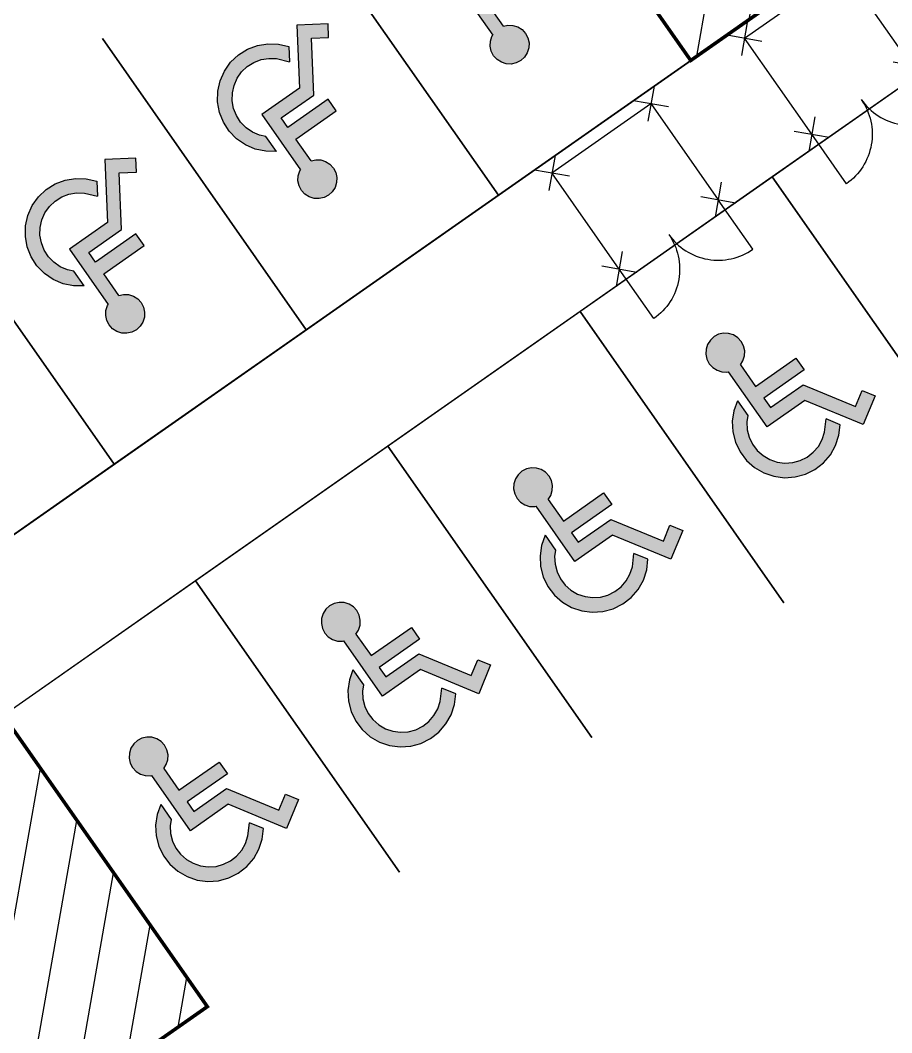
# Model space of a CAD drawing. Header units: millimetres. Extents: x 152904052 to 153933663, y 538271515 to 539240469.
# Drawn here: x 153324168 to 153336424, y 538655400 to 538669638 of the extents above; entities that cross this region are included whole.
import ezdxf

# ---------------------------------------------------------------- set-up
doc = ezdxf.new("R2010")
doc.units = ezdxf.units.MM
doc.layers.add('FENC', color=7, linetype='Continuous')
doc.layers.add('SCHM', color=9, linetype='Continuous')

# ---------------------------------------------------------------- blocks, each defined once
blk = doc.blocks.new('MF-2(H2000)')
for points in [[(48447494, 24728615), (48447141, 24728262)], [(48447141, 24728615), (48447494, 24728262)], [(48449194, 24728615), (48448841, 24728262)], [(48448841, 24728615), (48449194, 24728262)], [(48447494, 24726965), (48447141, 24726612)], [(48447141, 24726965), (48447494, 24726612)], [(48449194, 24726965), (48448841, 24726612)], [(48448841, 24726965), (48449194, 24726612)]]:
    blk.add_lwpolyline(points)
at = {"ltscale": 3}
blk.add_lwpolyline([(48447317, 24726788), (48447317, 24726788), (48447317, 24728438), (48449017, 24728438), (48449017, 24726788), (48449017, 24726788)], dxfattribs=at)
at = {"ltscale": 5}
for points in [[(48448167, 24726788, -0.414214), (48447317, 24725938), (48447317, 24726788)], [(48448167, 24726788, 0.414214), (48449017, 24725938), (48449017, 24726788)]]:
    blk.add_lwpolyline(points, format="xyb", dxfattribs=at)

msp = doc.modelspace()

# ---------------------------------------------------------------- hatches: boundary and pattern name
at = {"layer": 'SCHM'}
h = msp.add_hatch(dxfattribs=at)
h.set_pattern_fill('ANSI31', color=256, scale=200, angle=35)
h.set_pattern_definition([(80, (122819386.2, 494513186.6), (-625.352923, 110.266593), [])])
h.paths.add_polyline_path([(153333597.3, 538669072), (153336300.5, 538670964.8), (153333435.8, 538675056.1), (153330732.6, 538673163.3)])
for points in [[(153331226.3, 538669505.5), (153331274.6, 538669452.7), (153331307.7, 538669389.3), (153331323.2, 538669319.4), (153331320, 538669247.9), (153331298.5, 538669179.6), (153331260.1, 538669119.3), (153331207.3, 538669070.9), (153331143.8, 538669037.9), (153331074, 538669022.4), (153331002.5, 538669025.5), (153330934.2, 538669047), (153330873.8, 538669085.5), (153330825.5, 538669138.2), (153330792.5, 538669201.7), (153330777, 538669271.6), (153330780.1, 538669343.1), (153330801.6, 538669411.4), (153330812.4, 538669428.2), (153330268.7, 538670204.7), (153330800.6, 538670577.1), (153330763.1, 538671463.2), (153331200.2, 538671481.8), (153331208.5, 538671287.1), (153330966, 538671276.9), (153330999.8, 538670478.7), (153330540, 538670156.8), (153330633.7, 538670023), (153331199.9, 538670419.5), (153331315.3, 538670254.9), (153330749, 538669858.4), (153330961.9, 538669554.3), (153331026.2, 538669568.6), (153331097.7, 538669565.5), (153331165.9, 538669544)], [(153328523.1, 538667612.7), (153328571.4, 538667559.9), (153328604.5, 538667496.5), (153328620, 538667426.6), (153328616.8, 538667355.1), (153328595.3, 538667286.8), (153328556.9, 538667226.5), (153328504.1, 538667178.1), (153328440.6, 538667145.1), (153328370.8, 538667129.6), (153328299.3, 538667132.7), (153328231, 538667154.2), (153328170.6, 538667192.7), (153328122.3, 538667245.4), (153328089.3, 538667308.9), (153328073.8, 538667378.8), (153328076.9, 538667450.3), (153328098.4, 538667518.5), (153328109.2, 538667535.4), (153327565.5, 538668311.8), (153328097.4, 538668684.3), (153328059.9, 538669570.4), (153328497, 538669589), (153328505.3, 538669394.3), (153328262.7, 538669384.1), (153328296.6, 538668585.9), (153327836.8, 538668264), (153327930.5, 538668130.2), (153328496.7, 538668526.7), (153328612.1, 538668362.1), (153328045.8, 538667965.6), (153328258.7, 538667661.5), (153328323, 538667675.8), (153328394.5, 538667672.7), (153328462.7, 538667651.2)], [(153327534.6, 538668021.8), (153327623.1, 538668003.4), (153327769.9, 538667793.7), (153327619.8, 538667794.8), (153327472.9, 538667825.4), (153327334.9, 538667884.3), (153327211.2, 538667969.2), (153327106.6, 538668076.8), (153327025.1, 538668202.8), (153326970.1, 538668342.4), (153326943.6, 538668490.1), (153326946.6, 538668640.1), (153326979.1, 538668786.6), (153327039.8, 538668923.8), (153327126.3, 538669046.4), (153327235.2, 538669149.6), (153327362.3, 538669229.4), (153327502.5, 538669282.7), (153327650.6, 538669307.3), (153327800.5, 538669302.3), (153327946.6, 538669267.9), (153327955.6, 538669055.3), (153327773.4, 538669098.2), (153327664.1, 538669101.9), (153327556.2, 538669084), (153327453.9, 538669045.2), (153327361.3, 538668987), (153327281.9, 538668911.8), (153327218.9, 538668822.4), (153327174.7, 538668722.4), (153327151, 538668615.6), (153327148.8, 538668506.2), (153327168.1, 538668398.6), (153327208.2, 538668296.9), (153327267.6, 538668205), (153327343.8, 538668126.6), (153327434, 538668064.7)], [(153325819.9, 538665719.9), (153325868.2, 538665667.1), (153325901.3, 538665603.7), (153325916.8, 538665533.8), (153325913.6, 538665462.3), (153325892.1, 538665394), (153325853.7, 538665333.7), (153325800.9, 538665285.3), (153325737.4, 538665252.3), (153325667.6, 538665236.8), (153325596.1, 538665239.9), (153325527.8, 538665261.4), (153325467.4, 538665299.9), (153325419.1, 538665352.6), (153325386, 538665416.1), (153325370.6, 538665486), (153325373.7, 538665557.5), (153325395.2, 538665625.7), (153325405.9, 538665642.6), (153324862.3, 538666419), (153325394.2, 538666791.5), (153325356.7, 538667677.6), (153325793.8, 538667696.2), (153325802.1, 538667501.5), (153325559.5, 538667491.3), (153325593.4, 538666693.1), (153325133.6, 538666371.2), (153325227.3, 538666237.4), (153325793.5, 538666633.9), (153325908.8, 538666469.3), (153325342.6, 538666072.8), (153325555.5, 538665768.7), (153325619.8, 538665783), (153325691.3, 538665779.9), (153325759.5, 538665758.3)], [(153324831.4, 538666129), (153324919.9, 538666110.6), (153325066.7, 538665900.9), (153324916.6, 538665902), (153324769.7, 538665932.6), (153324631.7, 538665991.5), (153324508, 538666076.4), (153324403.4, 538666184), (153324321.9, 538666310), (153324266.9, 538666449.6), (153324240.4, 538666597.3), (153324243.4, 538666747.3), (153324275.9, 538666893.8), (153324336.6, 538667031), (153324423.1, 538667153.6), (153324532, 538667256.8), (153324659.1, 538667336.6), (153324799.3, 538667389.9), (153324947.4, 538667414.5), (153325097.3, 538667409.5), (153325243.4, 538667375.1), (153325252.4, 538667162.5), (153325070.2, 538667205.4), (153324960.9, 538667209.1), (153324853, 538667191.1), (153324750.7, 538667152.4), (153324658.1, 538667094.2), (153324578.7, 538667019), (153324515.7, 538666929.6), (153324471.5, 538666829.6), (153324447.8, 538666722.8), (153324445.6, 538666613.4), (153324464.9, 538666505.8), (153324505, 538666404.1), (153324564.4, 538666312.2), (153324640.6, 538666233.8), (153324730.8, 538666171.9)], [(153334340.5, 538665057.9), (153334307.5, 538665121.4), (153334259.1, 538665174.2), (153334198.8, 538665212.6), (153334130.5, 538665234.1), (153334059, 538665237.3), (153333989.1, 538665221.8), (153333925.7, 538665188.7), (153333872.9, 538665140.4), (153333834.4, 538665080), (153333812.9, 538665011.8), (153333809.8, 538664940.3), (153333825.3, 538664870.4), (153333858.3, 538664806.9), (153333906.7, 538664754.1), (153333967, 538664715.7), (153334035.3, 538664694.2), (153334106.8, 538664691), (153334126.3, 538664695.4), (153334670, 538663918.9), (153335201.9, 538664291.4), (153336021.8, 538663953), (153336188.7, 538664357.5), (153336008.6, 538664431.8), (153335916, 538664207.4), (153335177.6, 538664512.2), (153334717.8, 538664190.3), (153334624.2, 538664324), (153335190.4, 538664720.5), (153335075.1, 538664885.2), (153334508.9, 538664488.7), (153334296, 538664792.7), (153334331.4, 538664848.3), (153334352.9, 538664916.5), (153334356, 538664988)], [(153334386.9, 538663989.1), (153334399.8, 538664078.6), (153334253, 538664288.2), (153334202.7, 538664146.8), (153334181.3, 538663998.3), (153334189.4, 538663848.5), (153334226.8, 538663703.2), (153334292.1, 538663568.1), (153334382.7, 538663448.5), (153334495, 538663349), (153334624.8, 538663273.6), (153334766.8, 538663225.1), (153334915.5, 538663205.6), (153335065.2, 538663215.7), (153335210, 538663255), (153335344.3, 538663322), (153335462.7, 538663414.1), (153335560.7, 538663527.8), (153335634.5, 538663658.4), (153335681.1, 538663801.1), (153335698.7, 538663950.1), (153335502.1, 538664031.2), (153335480.1, 538663845.3), (153335446.1, 538663741.4), (153335392.3, 538663646.1), (153335320.9, 538663563.3), (153335234.6, 538663496.2), (153335136.7, 538663447.3), (153335031.2, 538663418.6), (153334922.1, 538663411.3), (153334813.6, 538663425.6), (153334710.1, 538663460.9), (153334615.6, 538663515.8), (153334533.7, 538663588.3), (153334467.7, 538663675.5), (153334420.1, 538663774), (153334392.8, 538663879.9)], [(153331637.3, 538663165.1), (153331604.3, 538663228.6), (153331555.9, 538663281.4), (153331495.6, 538663319.8), (153331427.3, 538663341.3), (153331355.8, 538663344.4), (153331285.9, 538663329), (153331222.5, 538663295.9), (153331169.7, 538663247.6), (153331131.2, 538663187.2), (153331109.7, 538663119), (153331106.6, 538663047.5), (153331122.1, 538662977.6), (153331155.1, 538662914.1), (153331203.5, 538662861.3), (153331263.8, 538662822.9), (153331332.1, 538662801.4), (153331403.6, 538662798.2), (153331423.1, 538662802.6), (153331966.8, 538662026.1), (153332498.7, 538662398.6), (153333318.6, 538662060.2), (153333485.5, 538662464.7), (153333305.4, 538662539), (153333212.8, 538662314.6), (153332474.4, 538662619.4), (153332014.6, 538662297.5), (153331921, 538662431.2), (153332487.2, 538662827.7), (153332371.9, 538662992.4), (153331805.7, 538662595.9), (153331592.8, 538662899.9), (153331628.2, 538662955.5), (153331649.7, 538663023.7), (153331652.8, 538663095.2)], [(153331683.7, 538662096.3), (153331696.6, 538662185.8), (153331549.8, 538662395.4), (153331499.5, 538662254), (153331478.1, 538662105.5), (153331486.2, 538661955.7), (153331523.6, 538661810.4), (153331588.9, 538661675.3), (153331679.5, 538661555.7), (153331791.8, 538661456.2), (153331921.6, 538661380.8), (153332063.6, 538661332.3), (153332212.3, 538661312.8), (153332362, 538661322.9), (153332506.8, 538661362.2), (153332641.1, 538661429.2), (153332759.5, 538661521.3), (153332857.5, 538661635), (153332931.3, 538661765.6), (153332977.9, 538661908.3), (153332995.5, 538662057.3), (153332798.9, 538662138.4), (153332776.9, 538661952.5), (153332742.9, 538661848.6), (153332689.1, 538661753.3), (153332617.7, 538661670.5), (153332531.4, 538661603.4), (153332433.5, 538661554.5), (153332328, 538661525.8), (153332218.9, 538661518.5), (153332110.4, 538661532.8), (153332006.9, 538661568.1), (153331912.4, 538661623), (153331830.5, 538661695.5), (153331764.5, 538661782.7), (153331716.9, 538661881.2), (153331689.6, 538661987.1)], [(153328934.1, 538661272.3), (153328901.1, 538661335.8), (153328852.7, 538661388.6), (153328792.4, 538661427), (153328724.1, 538661448.5), (153328652.6, 538661451.6), (153328582.7, 538661436.2), (153328519.3, 538661403.1), (153328466.5, 538661354.8), (153328428, 538661294.4), (153328406.5, 538661226.1), (153328403.4, 538661154.7), (153328418.9, 538661084.8), (153328451.9, 538661021.3), (153328500.3, 538660968.5), (153328560.6, 538660930.1), (153328628.9, 538660908.6), (153328700.4, 538660905.4), (153328719.9, 538660909.8), (153329263.6, 538660133.3), (153329795.5, 538660505.8), (153330615.4, 538660167.4), (153330782.3, 538660571.9), (153330602.2, 538660646.2), (153330509.6, 538660421.8), (153329771.2, 538660726.6), (153329311.4, 538660404.7), (153329217.8, 538660538.4), (153329784, 538660934.9), (153329668.7, 538661099.6), (153329102.4, 538660703.1), (153328889.6, 538661007.1), (153328925, 538661062.7), (153328946.5, 538661130.9), (153328949.6, 538661202.4)], [(153328980.5, 538660203.5), (153328993.4, 538660293), (153328846.6, 538660502.6), (153328796.3, 538660361.2), (153328774.8, 538660212.7), (153328783, 538660062.9), (153328820.4, 538659917.6), (153328885.7, 538659782.5), (153328976.3, 538659662.9), (153329088.6, 538659563.4), (153329218.4, 538659488), (153329360.4, 538659439.5), (153329509.1, 538659420), (153329658.8, 538659430), (153329803.6, 538659469.4), (153329937.9, 538659536.4), (153330056.3, 538659628.5), (153330154.3, 538659742.2), (153330228.1, 538659872.8), (153330274.7, 538660015.5), (153330292.3, 538660164.5), (153330095.7, 538660245.6), (153330073.7, 538660059.7), (153330039.7, 538659955.8), (153329985.9, 538659860.5), (153329914.5, 538659777.7), (153329828.2, 538659710.6), (153329730.3, 538659661.7), (153329624.8, 538659633), (153329515.7, 538659625.7), (153329407.2, 538659640), (153329303.7, 538659675.3), (153329209.2, 538659730.2), (153329127.3, 538659802.7), (153329061.3, 538659889.9), (153329013.7, 538659988.4), (153328986.4, 538660094.3)], [(153326230.9, 538659379.5), (153326197.9, 538659443), (153326149.5, 538659495.8), (153326089.2, 538659534.2), (153326020.9, 538659555.7), (153325949.4, 538659558.8), (153325879.5, 538659543.4), (153325816.1, 538659510.3), (153325763.3, 538659462), (153325724.8, 538659401.6), (153325703.3, 538659333.3), (153325700.2, 538659261.8), (153325715.7, 538659192), (153325748.7, 538659128.5), (153325797.1, 538659075.7), (153325857.4, 538659037.3), (153325925.7, 538659015.8), (153325997.2, 538659012.6), (153326016.7, 538659017), (153326560.4, 538658240.5), (153327092.3, 538658613), (153327912.2, 538658274.6), (153328079.1, 538658679.1), (153327899, 538658753.4), (153327806.4, 538658529), (153327068, 538658833.8), (153326608.2, 538658511.9), (153326514.6, 538658645.6), (153327080.8, 538659042.1), (153326965.5, 538659206.8), (153326399.2, 538658810.3), (153326186.4, 538659114.3), (153326221.8, 538659169.9), (153326243.3, 538659238.1), (153326246.4, 538659309.6)], [(153326277.3, 538658310.7), (153326290.2, 538658400.2), (153326143.4, 538658609.8), (153326093.1, 538658468.4), (153326071.6, 538658319.9), (153326079.8, 538658170.1), (153326117.2, 538658024.8), (153326182.5, 538657889.7), (153326273.1, 538657770.1), (153326385.4, 538657670.6), (153326515.2, 538657595.2), (153326657.2, 538657546.7), (153326805.9, 538657527.2), (153326955.6, 538657537.2), (153327100.4, 538657576.6), (153327234.7, 538657643.6), (153327353.1, 538657735.7), (153327451.1, 538657849.4), (153327524.9, 538657980), (153327571.5, 538658122.7), (153327589.1, 538658271.7), (153327392.5, 538658352.8), (153327370.5, 538658166.9), (153327336.5, 538658063), (153327282.7, 538657967.7), (153327211.3, 538657884.9), (153327125, 538657817.8), (153327027.1, 538657768.9), (153326921.6, 538657740.2), (153326812.5, 538657732.9), (153326704, 538657747.1), (153326600.5, 538657782.5), (153326506, 538657837.4), (153326424.1, 538657909.9), (153326358.1, 538657997.1), (153326310.5, 538658095.6), (153326283.2, 538658201.5)]]:
    msp.add_hatch(color=256, dxfattribs=at).paths.add_polyline_path(points)
h = msp.add_hatch(dxfattribs=at)
h.set_pattern_fill('ANSI31', color=256, scale=200, angle=35)
h.set_pattern_definition([(80, (122809884.9, 494497989), (-625.352923, 110.266593), [])])
h.paths.add_polyline_path([(153324096, 538653874.4), (153326799.2, 538655767.2), (153323934.5, 538659858.6), (153321231.2, 538657965.7)])

# ---------------------------------------------------------------- linework, layer by layer
for p, q in [((153330268.7, 538670204.7), (153330812.4, 538669428.2)), ((153330961.9, 538669554.3), (153330749, 538669858.4)), ((153328497, 538669589), (153328059.9, 538669570.4)), ((153328059.9, 538669570.4), (153328097.4, 538668684.3)), ((153328505.3, 538669394.3), (153328497, 538669589)), ((153330961.9, 538669554.3), (153331026.2, 538669568.6)), ((153331026.2, 538669568.6), (153331097.7, 538669565.5)), ((153331097.7, 538669565.5), (153331165.9, 538669544)), ((153331165.9, 538669544), (153331226.3, 538669505.5)), ((153331226.3, 538669505.5), (153331274.6, 538669452.7)), ((153328262.7, 538669384.1), (153328505.3, 538669394.3)), ((153328296.6, 538668585.9), (153328262.7, 538669384.1)), ((153330777, 538669271.6), (153330780.1, 538669343.1)), ((153330780.1, 538669343.1), (153330801.6, 538669411.4)), ((153330801.6, 538669411.4), (153330812.4, 538669428.2)), ((153331274.6, 538669452.7), (153331307.7, 538669389.3)), ((153331307.7, 538669389.3), (153331323.2, 538669319.4)), ((153331323.2, 538669319.4), (153331320, 538669247.9)), ((153327235.2, 538669149.6), (153327362.3, 538669229.4)), ((153327362.3, 538669229.4), (153327502.5, 538669282.7)), ((153327502.5, 538669282.7), (153327650.6, 538669307.3)), ((153327650.6, 538669307.3), (153327800.5, 538669302.3)), ((153327800.5, 538669302.3), (153327946.6, 538669267.9)), ((153327946.6, 538669267.9), (153327955.6, 538669055.3)), ((153330792.5, 538669201.7), (153330777, 538669271.6)), ((153330825.5, 538669138.2), (153330792.5, 538669201.7)), ((153331298.5, 538669179.6), (153331260.1, 538669119.3)), ((153331320, 538669247.9), (153331298.5, 538669179.6)), ((153327039.8, 538668923.8), (153327126.3, 538669046.4)), ((153327126.3, 538669046.4), (153327235.2, 538669149.6)), ((153327361.3, 538668987), (153327453.9, 538669045.2)), ((153327453.9, 538669045.2), (153327556.2, 538669084)), ((153327556.2, 538669084), (153327664.1, 538669101.9)), ((153327664.1, 538669101.9), (153327773.4, 538669098.2)), ((153327773.4, 538669098.2), (153327955.6, 538669055.3)), ((153330873.8, 538669085.5), (153330825.5, 538669138.2)), ((153330934.2, 538669047), (153330873.8, 538669085.5)), ((153331002.5, 538669025.5), (153330934.2, 538669047)), ((153331143.8, 538669037.9), (153331074, 538669022.4)), ((153331207.3, 538669070.9), (153331143.8, 538669037.9)), ((153331260.1, 538669119.3), (153331207.3, 538669070.9)), ((153326979.1, 538668786.6), (153327039.8, 538668923.8)), ((153327218.9, 538668822.4), (153327281.9, 538668911.8)), ((153327281.9, 538668911.8), (153327361.3, 538668987)), ((153331074, 538669022.4), (153331002.5, 538669025.5)), ((153326946.6, 538668640.1), (153326979.1, 538668786.6)), ((153327174.7, 538668722.4), (153327218.9, 538668822.4)), ((153326943.6, 538668490.1), (153326946.6, 538668640.1)), ((153327148.8, 538668506.2), (153327151, 538668615.6)), ((153327151, 538668615.6), (153327174.7, 538668722.4)), ((153328097.4, 538668684.3), (153327565.5, 538668311.8)), ((153326970.1, 538668342.4), (153326943.6, 538668490.1)), ((153327168.1, 538668398.6), (153327148.8, 538668506.2)), ((153327836.8, 538668264), (153328296.6, 538668585.9)), ((153328496.7, 538668526.7), (153327930.5, 538668130.2)), ((153328612.1, 538668362.1), (153328496.7, 538668526.7)), ((153327025.1, 538668202.8), (153326970.1, 538668342.4)), ((153327208.2, 538668296.9), (153327168.1, 538668398.6)), ((153328045.8, 538667965.6), (153328612.1, 538668362.1)), ((153327106.6, 538668076.8), (153327025.1, 538668202.8)), ((153327267.6, 538668205), (153327208.2, 538668296.9)), ((153327343.8, 538668126.6), (153327267.6, 538668205)), ((153327565.5, 538668311.8), (153328109.2, 538667535.4)), ((153327930.5, 538668130.2), (153327836.8, 538668264)), ((153327211.2, 538667969.2), (153327106.6, 538668076.8)), ((153327434, 538668064.7), (153327343.8, 538668126.6)), ((153327534.6, 538668021.8), (153327434, 538668064.7)), ((153327334.9, 538667884.3), (153327211.2, 538667969.2)), ((153327623.1, 538668003.4), (153327534.6, 538668021.8)), ((153327769.9, 538667793.7), (153327623.1, 538668003.4)), ((153328258.7, 538667661.5), (153328045.8, 538667965.6)), ((153327472.9, 538667825.4), (153327334.9, 538667884.3)), ((153327619.8, 538667794.8), (153327472.9, 538667825.4)), ((153327769.9, 538667793.7), (153327619.8, 538667794.8)), ((153325793.8, 538667696.2), (153325356.7, 538667677.6)), ((153325356.7, 538667677.6), (153325394.2, 538666791.5)), ((153325802.1, 538667501.5), (153325793.8, 538667696.2)), ((153328258.7, 538667661.5), (153328323, 538667675.8)), ((153328323, 538667675.8), (153328394.5, 538667672.7)), ((153328394.5, 538667672.7), (153328462.7, 538667651.2)), ((153328462.7, 538667651.2), (153328523.1, 538667612.7)), ((153328523.1, 538667612.7), (153328571.4, 538667559.9)), ((153325559.5, 538667491.3), (153325802.1, 538667501.5)), ((153325593.4, 538666693.1), (153325559.5, 538667491.3)), ((153328076.9, 538667450.3), (153328098.4, 538667518.5)), ((153328098.4, 538667518.5), (153328109.2, 538667535.4)), ((153328571.4, 538667559.9), (153328604.5, 538667496.5)), ((153328604.5, 538667496.5), (153328620, 538667426.6)), ((153324532, 538667256.8), (153324659.1, 538667336.6)), ((153324659.1, 538667336.6), (153324799.3, 538667389.9)), ((153324799.3, 538667389.9), (153324947.4, 538667414.5)), ((153324947.4, 538667414.5), (153325097.3, 538667409.5)), ((153325097.3, 538667409.5), (153325243.4, 538667375.1)), ((153325243.4, 538667375.1), (153325252.4, 538667162.5)), ((153328073.8, 538667378.8), (153328076.9, 538667450.3)), ((153328089.3, 538667308.9), (153328073.8, 538667378.8)), ((153328616.8, 538667355.1), (153328595.3, 538667286.8)), ((153328620, 538667426.6), (153328616.8, 538667355.1)), ((153324423.1, 538667153.6), (153324532, 538667256.8)), ((153324750.7, 538667152.4), (153324853, 538667191.1)), ((153324853, 538667191.1), (153324960.9, 538667209.1)), ((153324960.9, 538667209.1), (153325070.2, 538667205.4)), ((153325070.2, 538667205.4), (153325252.4, 538667162.5)), ((153328122.3, 538667245.4), (153328089.3, 538667308.9)), ((153328170.6, 538667192.7), (153328122.3, 538667245.4)), ((153328231, 538667154.2), (153328170.6, 538667192.7)), ((153328556.9, 538667226.5), (153328504.1, 538667178.1)), ((153328595.3, 538667286.8), (153328556.9, 538667226.5)), ((153324336.6, 538667031), (153324423.1, 538667153.6)), ((153324578.7, 538667019), (153324658.1, 538667094.2)), ((153324658.1, 538667094.2), (153324750.7, 538667152.4)), ((153328299.3, 538667132.7), (153328231, 538667154.2)), ((153328370.8, 538667129.6), (153328299.3, 538667132.7)), ((153328440.6, 538667145.1), (153328370.8, 538667129.6)), ((153328504.1, 538667178.1), (153328440.6, 538667145.1)), ((153324275.9, 538666893.8), (153324336.6, 538667031)), ((153324471.5, 538666829.6), (153324515.7, 538666929.6)), ((153324515.7, 538666929.6), (153324578.7, 538667019)), ((153324243.4, 538666747.3), (153324275.9, 538666893.8)), ((153324447.8, 538666722.8), (153324471.5, 538666829.6)), ((153325394.2, 538666791.5), (153324862.3, 538666419)), ((153324240.4, 538666597.3), (153324243.4, 538666747.3)), ((153324445.6, 538666613.4), (153324447.8, 538666722.8)), ((153324464.9, 538666505.8), (153324445.6, 538666613.4)), ((153325133.6, 538666371.2), (153325593.4, 538666693.1)), ((153325793.5, 538666633.9), (153325227.3, 538666237.4)), ((153325908.8, 538666469.3), (153325793.5, 538666633.9)), ((153324266.9, 538666449.6), (153324240.4, 538666597.3)), ((153324505, 538666404.1), (153324464.9, 538666505.8)), ((153325342.6, 538666072.8), (153325908.8, 538666469.3)), ((153324321.9, 538666310), (153324266.9, 538666449.6)), ((153324564.4, 538666312.2), (153324505, 538666404.1)), ((153324862.3, 538666419), (153325405.9, 538665642.6)), ((153325227.3, 538666237.4), (153325133.6, 538666371.2)), ((153324403.4, 538666184), (153324321.9, 538666310)), ((153324508, 538666076.4), (153324403.4, 538666184)), ((153324640.6, 538666233.8), (153324564.4, 538666312.2)), ((153324730.8, 538666171.9), (153324640.6, 538666233.8)), ((153324631.7, 538665991.5), (153324508, 538666076.4)), ((153324831.4, 538666129), (153324730.8, 538666171.9)), ((153324919.9, 538666110.6), (153324831.4, 538666129)), ((153325066.7, 538665900.9), (153324919.9, 538666110.6)), ((153325555.5, 538665768.7), (153325342.6, 538666072.8)), ((153324769.7, 538665932.6), (153324631.7, 538665991.5)), ((153324916.6, 538665902), (153324769.7, 538665932.6)), ((153325066.7, 538665900.9), (153324916.6, 538665902)), ((153325555.5, 538665768.7), (153325619.8, 538665783)), ((153325619.8, 538665783), (153325691.3, 538665779.9)), ((153325691.3, 538665779.9), (153325759.5, 538665758.3)), ((153325759.5, 538665758.3), (153325819.9, 538665719.9)), ((153325373.7, 538665557.5), (153325395.2, 538665625.7)), ((153325395.2, 538665625.7), (153325405.9, 538665642.6)), ((153325819.9, 538665719.9), (153325868.2, 538665667.1)), ((153325868.2, 538665667.1), (153325901.3, 538665603.7)), ((153325370.6, 538665486), (153325373.7, 538665557.5)), ((153325386, 538665416.1), (153325370.6, 538665486)), ((153325901.3, 538665603.7), (153325916.8, 538665533.8)), ((153325916.8, 538665533.8), (153325913.6, 538665462.3)), ((153325419.1, 538665352.6), (153325386, 538665416.1)), ((153325467.4, 538665299.9), (153325419.1, 538665352.6)), ((153325853.7, 538665333.7), (153325800.9, 538665285.3)), ((153325892.1, 538665394), (153325853.7, 538665333.7)), ((153325913.6, 538665462.3), (153325892.1, 538665394)), ((153325527.8, 538665261.4), (153325467.4, 538665299.9)), ((153325596.1, 538665239.9), (153325527.8, 538665261.4)), ((153325667.6, 538665236.8), (153325596.1, 538665239.9)), ((153325737.4, 538665252.3), (153325667.6, 538665236.8)), ((153325800.9, 538665285.3), (153325737.4, 538665252.3)), ((153333925.7, 538665188.7), (153333872.9, 538665140.4)), ((153333989.1, 538665221.8), (153333925.7, 538665188.7)), ((153334059, 538665237.3), (153333989.1, 538665221.8)), ((153334130.5, 538665234.1), (153334059, 538665237.3)), ((153334198.8, 538665212.6), (153334130.5, 538665234.1)), ((153334259.1, 538665174.2), (153334198.8, 538665212.6)), ((153333834.4, 538665080), (153333812.9, 538665011.8)), ((153333872.9, 538665140.4), (153333834.4, 538665080)), ((153334307.5, 538665121.4), (153334259.1, 538665174.2)), ((153334340.5, 538665057.9), (153334307.5, 538665121.4)), ((153334356, 538664988), (153334340.5, 538665057.9)), ((153333812.9, 538665011.8), (153333809.8, 538664940.3)), ((153333809.8, 538664940.3), (153333825.3, 538664870.4)), ((153334331.4, 538664848.3), (153334352.9, 538664916.5)), ((153334352.9, 538664916.5), (153334356, 538664988)), ((153333825.3, 538664870.4), (153333858.3, 538664806.9)), ((153333858.3, 538664806.9), (153333906.7, 538664754.1)), ((153334296, 538664792.7), (153334331.4, 538664848.3)), ((153334296, 538664792.7), (153334508.9, 538664488.7)), ((153334508.9, 538664488.7), (153335075.1, 538664885.2)), ((153335075.1, 538664885.2), (153335190.4, 538664720.5)), ((153333906.7, 538664754.1), (153333967, 538664715.7)), ((153333967, 538664715.7), (153334035.3, 538664694.2)), ((153334035.3, 538664694.2), (153334106.8, 538664691)), ((153334106.8, 538664691), (153334126.3, 538664695.4)), ((153334670, 538663918.9), (153334126.3, 538664695.4)), ((153335190.4, 538664720.5), (153334624.2, 538664324)), ((153334717.8, 538664190.3), (153335177.6, 538664512.2)), ((153335177.6, 538664512.2), (153335916, 538664207.4)), ((153335916, 538664207.4), (153336008.6, 538664431.8)), ((153336008.6, 538664431.8), (153336188.7, 538664357.5)), ((153336188.7, 538664357.5), (153336021.8, 538663953)), ((153334253, 538664288.2), (153334202.7, 538664146.8)), ((153334253, 538664288.2), (153334399.8, 538664078.6)), ((153334624.2, 538664324), (153334717.8, 538664190.3)), ((153335201.9, 538664291.4), (153334670, 538663918.9)), ((153336021.8, 538663953), (153335201.9, 538664291.4)), ((153334202.7, 538664146.8), (153334181.3, 538663998.3)), ((153334399.8, 538664078.6), (153334386.9, 538663989.1)), ((153334181.3, 538663998.3), (153334189.4, 538663848.5)), ((153334386.9, 538663989.1), (153334392.8, 538663879.9)), ((153335480.1, 538663845.3), (153335502.1, 538664031.2)), ((153335698.7, 538663950.1), (153335502.1, 538664031.2)), ((153335681.1, 538663801.1), (153335698.7, 538663950.1)), ((153334189.4, 538663848.5), (153334226.8, 538663703.2)), ((153334392.8, 538663879.9), (153334420.1, 538663774)), ((153334420.1, 538663774), (153334467.7, 538663675.5)), ((153335446.1, 538663741.4), (153335480.1, 538663845.3)), ((153335634.5, 538663658.4), (153335681.1, 538663801.1)), ((153334226.8, 538663703.2), (153334292.1, 538663568.1)), ((153334467.7, 538663675.5), (153334533.7, 538663588.3)), ((153335320.9, 538663563.3), (153335392.3, 538663646.1)), ((153335392.3, 538663646.1), (153335446.1, 538663741.4)), ((153335560.7, 538663527.8), (153335634.5, 538663658.4)), ((153334292.1, 538663568.1), (153334382.7, 538663448.5)), ((153334533.7, 538663588.3), (153334615.6, 538663515.8)), ((153334615.6, 538663515.8), (153334710.1, 538663460.9)), ((153335136.7, 538663447.3), (153335234.6, 538663496.2)), ((153335234.6, 538663496.2), (153335320.9, 538663563.3)), ((153335462.7, 538663414.1), (153335560.7, 538663527.8)), ((153331355.8, 538663344.4), (153331285.9, 538663329)), ((153331427.3, 538663341.3), (153331355.8, 538663344.4)), ((153331495.6, 538663319.8), (153331427.3, 538663341.3)), ((153334382.7, 538663448.5), (153334495, 538663349)), ((153334495, 538663349), (153334624.8, 538663273.6)), ((153334710.1, 538663460.9), (153334813.6, 538663425.6)), ((153334813.6, 538663425.6), (153334922.1, 538663411.3)), ((153334922.1, 538663411.3), (153335031.2, 538663418.6)), ((153335031.2, 538663418.6), (153335136.7, 538663447.3)), ((153335344.3, 538663322), (153335462.7, 538663414.1)), ((153331169.7, 538663247.6), (153331131.2, 538663187.2)), ((153331222.5, 538663295.9), (153331169.7, 538663247.6)), ((153331285.9, 538663329), (153331222.5, 538663295.9)), ((153331555.9, 538663281.4), (153331495.6, 538663319.8)), ((153331604.3, 538663228.6), (153331555.9, 538663281.4)), ((153331637.3, 538663165.1), (153331604.3, 538663228.6)), ((153334624.8, 538663273.6), (153334766.8, 538663225.1)), ((153334766.8, 538663225.1), (153334915.5, 538663205.6)), ((153334915.5, 538663205.6), (153335065.2, 538663215.7)), ((153335065.2, 538663215.7), (153335210, 538663255)), ((153335210, 538663255), (153335344.3, 538663322)), ((153331109.7, 538663119), (153331106.6, 538663047.5)), ((153331131.2, 538663187.2), (153331109.7, 538663119)), ((153331652.8, 538663095.2), (153331637.3, 538663165.1)), ((153331649.7, 538663023.7), (153331652.8, 538663095.2)), ((153331106.6, 538663047.5), (153331122.1, 538662977.6)), ((153331122.1, 538662977.6), (153331155.1, 538662914.1)), ((153331155.1, 538662914.1), (153331203.5, 538662861.3)), ((153331592.8, 538662899.9), (153331628.2, 538662955.5)), ((153331628.2, 538662955.5), (153331649.7, 538663023.7)), ((153331805.7, 538662595.9), (153332371.9, 538662992.4)), ((153332371.9, 538662992.4), (153332487.2, 538662827.7)), ((153331203.5, 538662861.3), (153331263.8, 538662822.9)), ((153331263.8, 538662822.9), (153331332.1, 538662801.4)), ((153331332.1, 538662801.4), (153331403.6, 538662798.2)), ((153331403.6, 538662798.2), (153331423.1, 538662802.6)), ((153331966.8, 538662026.1), (153331423.1, 538662802.6)), ((153331592.8, 538662899.9), (153331805.7, 538662595.9)), ((153332487.2, 538662827.7), (153331921, 538662431.2)), ((153332014.6, 538662297.5), (153332474.4, 538662619.4)), ((153332474.4, 538662619.4), (153333212.8, 538662314.6)), ((153333212.8, 538662314.6), (153333305.4, 538662539)), ((153333305.4, 538662539), (153333485.5, 538662464.7)), ((153331549.8, 538662395.4), (153331499.5, 538662254)), ((153331549.8, 538662395.4), (153331696.6, 538662185.8)), ((153331921, 538662431.2), (153332014.6, 538662297.5)), ((153332498.7, 538662398.6), (153331966.8, 538662026.1)), ((153333318.6, 538662060.2), (153332498.7, 538662398.6)), ((153333485.5, 538662464.7), (153333318.6, 538662060.2)), ((153331499.5, 538662254), (153331478.1, 538662105.5)), ((153331478.1, 538662105.5), (153331486.2, 538661955.7)), ((153331696.6, 538662185.8), (153331683.7, 538662096.3)), ((153331683.7, 538662096.3), (153331689.6, 538661987.1)), ((153332776.9, 538661952.5), (153332798.9, 538662138.4)), ((153332995.5, 538662057.3), (153332798.9, 538662138.4)), ((153332977.9, 538661908.3), (153332995.5, 538662057.3)), ((153331486.2, 538661955.7), (153331523.6, 538661810.4)), ((153331689.6, 538661987.1), (153331716.9, 538661881.2)), ((153332742.9, 538661848.6), (153332776.9, 538661952.5)), ((153331523.6, 538661810.4), (153331588.9, 538661675.3)), ((153331716.9, 538661881.2), (153331764.5, 538661782.7)), ((153331764.5, 538661782.7), (153331830.5, 538661695.5)), ((153332689.1, 538661753.3), (153332742.9, 538661848.6)), ((153332931.3, 538661765.6), (153332977.9, 538661908.3)), ((153331588.9, 538661675.3), (153331679.5, 538661555.7)), ((153331830.5, 538661695.5), (153331912.4, 538661623)), ((153332531.4, 538661603.4), (153332617.7, 538661670.5)), ((153332617.7, 538661670.5), (153332689.1, 538661753.3)), ((153332759.5, 538661521.3), (153332857.5, 538661635)), ((153332857.5, 538661635), (153332931.3, 538661765.6)), ((153331679.5, 538661555.7), (153331791.8, 538661456.2)), ((153331912.4, 538661623), (153332006.9, 538661568.1)), ((153332006.9, 538661568.1), (153332110.4, 538661532.8)), ((153332110.4, 538661532.8), (153332218.9, 538661518.5)), ((153332218.9, 538661518.5), (153332328, 538661525.8)), ((153332328, 538661525.8), (153332433.5, 538661554.5)), ((153332433.5, 538661554.5), (153332531.4, 538661603.4)), ((153332641.1, 538661429.2), (153332759.5, 538661521.3)), ((153328466.5, 538661354.8), (153328428, 538661294.4)), ((153328519.3, 538661403.1), (153328466.5, 538661354.8)), ((153328582.7, 538661436.2), (153328519.3, 538661403.1)), ((153328652.6, 538661451.6), (153328582.7, 538661436.2)), ((153328724.1, 538661448.5), (153328652.6, 538661451.6)), ((153328792.4, 538661427), (153328724.1, 538661448.5)), ((153328852.7, 538661388.6), (153328792.4, 538661427)), ((153328901.1, 538661335.8), (153328852.7, 538661388.6)), ((153331791.8, 538661456.2), (153331921.6, 538661380.8)), ((153331921.6, 538661380.8), (153332063.6, 538661332.3)), ((153332362, 538661322.9), (153332506.8, 538661362.2)), ((153332506.8, 538661362.2), (153332641.1, 538661429.2)), ((153328406.5, 538661226.1), (153328403.4, 538661154.7)), ((153328428, 538661294.4), (153328406.5, 538661226.1)), ((153328934.1, 538661272.3), (153328901.1, 538661335.8)), ((153328949.6, 538661202.4), (153328934.1, 538661272.3)), ((153328946.5, 538661130.9), (153328949.6, 538661202.4)), ((153332063.6, 538661332.3), (153332212.3, 538661312.8)), ((153332212.3, 538661312.8), (153332362, 538661322.9)), ((153328403.4, 538661154.7), (153328418.9, 538661084.8)), ((153328418.9, 538661084.8), (153328451.9, 538661021.3)), ((153328889.6, 538661007.1), (153328925, 538661062.7)), ((153328925, 538661062.7), (153328946.5, 538661130.9)), ((153329102.4, 538660703.1), (153329668.7, 538661099.6)), ((153329668.7, 538661099.6), (153329784, 538660934.9)), ((153328451.9, 538661021.3), (153328500.3, 538660968.5)), ((153328500.3, 538660968.5), (153328560.6, 538660930.1)), ((153328560.6, 538660930.1), (153328628.9, 538660908.6)), ((153328889.6, 538661007.1), (153329102.4, 538660703.1)), ((153329784, 538660934.9), (153329217.8, 538660538.4)), ((153328628.9, 538660908.6), (153328700.4, 538660905.4)), ((153328700.4, 538660905.4), (153328719.9, 538660909.8)), ((153329263.6, 538660133.3), (153328719.9, 538660909.8)), ((153329311.4, 538660404.7), (153329771.2, 538660726.6)), ((153329771.2, 538660726.6), (153330509.6, 538660421.8)), ((153330509.6, 538660421.8), (153330602.2, 538660646.2)), ((153330602.2, 538660646.2), (153330782.3, 538660571.9)), ((153328846.6, 538660502.6), (153328796.3, 538660361.2)), ((153328846.6, 538660502.6), (153328993.4, 538660293)), ((153329217.8, 538660538.4), (153329311.4, 538660404.7)), ((153329795.5, 538660505.8), (153329263.6, 538660133.3)), ((153330615.4, 538660167.4), (153329795.5, 538660505.8)), ((153330782.3, 538660571.9), (153330615.4, 538660167.4)), ((153328796.3, 538660361.2), (153328774.8, 538660212.7)), ((153328774.8, 538660212.7), (153328783, 538660062.9)), ((153328993.4, 538660293), (153328980.5, 538660203.5)), ((153328980.5, 538660203.5), (153328986.4, 538660094.3)), ((153330073.7, 538660059.7), (153330095.7, 538660245.6)), ((153330292.3, 538660164.5), (153330095.7, 538660245.6)), ((153328783, 538660062.9), (153328820.4, 538659917.6)), ((153328986.4, 538660094.3), (153329013.7, 538659988.4)), ((153330274.7, 538660015.5), (153330292.3, 538660164.5)), ((153329013.7, 538659988.4), (153329061.3, 538659889.9)), ((153329985.9, 538659860.5), (153330039.7, 538659955.8)), ((153330039.7, 538659955.8), (153330073.7, 538660059.7)), ((153330228.1, 538659872.8), (153330274.7, 538660015.5)), ((153328820.4, 538659917.6), (153328885.7, 538659782.5)), ((153328885.7, 538659782.5), (153328976.3, 538659662.9)), ((153329061.3, 538659889.9), (153329127.3, 538659802.7)), ((153329127.3, 538659802.7), (153329209.2, 538659730.2)), ((153329828.2, 538659710.6), (153329914.5, 538659777.7)), ((153329914.5, 538659777.7), (153329985.9, 538659860.5)), ((153330154.3, 538659742.2), (153330228.1, 538659872.8)), ((153328976.3, 538659662.9), (153329088.6, 538659563.4)), ((153329209.2, 538659730.2), (153329303.7, 538659675.3)), ((153329303.7, 538659675.3), (153329407.2, 538659640)), ((153329407.2, 538659640), (153329515.7, 538659625.7)), ((153329624.8, 538659633), (153329730.3, 538659661.7)), ((153329730.3, 538659661.7), (153329828.2, 538659710.6)), ((153330056.3, 538659628.5), (153330154.3, 538659742.2)), ((153325816.1, 538659510.3), (153325763.3, 538659462)), ((153325879.5, 538659543.4), (153325816.1, 538659510.3)), ((153325949.4, 538659558.8), (153325879.5, 538659543.4)), ((153326020.9, 538659555.7), (153325949.4, 538659558.8)), ((153326089.2, 538659534.2), (153326020.9, 538659555.7)), ((153326149.5, 538659495.8), (153326089.2, 538659534.2)), ((153326197.9, 538659443), (153326149.5, 538659495.8)), ((153329088.6, 538659563.4), (153329218.4, 538659488)), ((153329515.7, 538659625.7), (153329624.8, 538659633)), ((153329803.6, 538659469.4), (153329937.9, 538659536.4)), ((153329937.9, 538659536.4), (153330056.3, 538659628.5)), ((153325724.8, 538659401.6), (153325703.3, 538659333.3)), ((153325763.3, 538659462), (153325724.8, 538659401.6)), ((153326230.9, 538659379.5), (153326197.9, 538659443)), ((153326246.4, 538659309.6), (153326230.9, 538659379.5)), ((153329218.4, 538659488), (153329360.4, 538659439.5)), ((153329360.4, 538659439.5), (153329509.1, 538659420)), ((153329509.1, 538659420), (153329658.8, 538659430)), ((153329658.8, 538659430), (153329803.6, 538659469.4)), ((153325703.3, 538659333.3), (153325700.2, 538659261.8)), ((153325700.2, 538659261.8), (153325715.7, 538659192)), ((153326221.8, 538659169.9), (153326243.3, 538659238.1)), ((153326243.3, 538659238.1), (153326246.4, 538659309.6)), ((153326399.2, 538658810.3), (153326965.5, 538659206.8)), ((153326965.5, 538659206.8), (153327080.8, 538659042.1)), ((153325715.7, 538659192), (153325748.7, 538659128.5)), ((153325748.7, 538659128.5), (153325797.1, 538659075.7)), ((153325797.1, 538659075.7), (153325857.4, 538659037.3)), ((153326186.4, 538659114.3), (153326221.8, 538659169.9)), ((153326186.4, 538659114.3), (153326399.2, 538658810.3)), ((153325857.4, 538659037.3), (153325925.7, 538659015.8)), ((153325925.7, 538659015.8), (153325997.2, 538659012.6)), ((153325997.2, 538659012.6), (153326016.7, 538659017)), ((153326560.4, 538658240.5), (153326016.7, 538659017)), ((153327080.8, 538659042.1), (153326514.6, 538658645.6)), ((153326608.2, 538658511.9), (153327068, 538658833.8)), ((153327068, 538658833.8), (153327806.4, 538658529)), ((153326514.6, 538658645.6), (153326608.2, 538658511.9)), ((153327806.4, 538658529), (153327899, 538658753.4)), ((153327899, 538658753.4), (153328079.1, 538658679.1)), ((153328079.1, 538658679.1), (153327912.2, 538658274.6)), ((153326143.4, 538658609.8), (153326093.1, 538658468.4)), ((153326143.4, 538658609.8), (153326290.2, 538658400.2)), ((153327092.3, 538658613), (153326560.4, 538658240.5)), ((153327912.2, 538658274.6), (153327092.3, 538658613)), ((153326093.1, 538658468.4), (153326071.6, 538658319.9)), ((153326290.2, 538658400.2), (153326277.3, 538658310.7)), ((153327370.5, 538658166.9), (153327392.5, 538658352.8)), ((153327589.1, 538658271.7), (153327392.5, 538658352.8)), ((153326071.6, 538658319.9), (153326079.8, 538658170.1)), ((153326277.3, 538658310.7), (153326283.2, 538658201.5)), ((153327571.5, 538658122.7), (153327589.1, 538658271.7)), ((153326079.8, 538658170.1), (153326117.2, 538658024.8)), ((153326283.2, 538658201.5), (153326310.5, 538658095.6)), ((153326310.5, 538658095.6), (153326358.1, 538657997.1)), ((153327336.5, 538658063), (153327370.5, 538658166.9)), ((153327524.9, 538657980), (153327571.5, 538658122.7)), ((153326117.2, 538658024.8), (153326182.5, 538657889.7)), ((153326358.1, 538657997.1), (153326424.1, 538657909.9)), ((153327211.3, 538657884.9), (153327282.7, 538657967.7)), ((153327282.7, 538657967.7), (153327336.5, 538658063)), ((153327451.1, 538657849.4), (153327524.9, 538657980)), ((153326182.5, 538657889.7), (153326273.1, 538657770.1)), ((153326424.1, 538657909.9), (153326506, 538657837.4)), ((153326506, 538657837.4), (153326600.5, 538657782.5)), ((153326600.5, 538657782.5), (153326704, 538657747.1)), ((153327027.1, 538657768.9), (153327125, 538657817.8)), ((153327125, 538657817.8), (153327211.3, 538657884.9)), ((153327353.1, 538657735.7), (153327451.1, 538657849.4)), ((153326273.1, 538657770.1), (153326385.4, 538657670.6)), ((153326385.4, 538657670.6), (153326515.2, 538657595.2)), ((153326704, 538657747.1), (153326812.5, 538657732.9)), ((153326812.5, 538657732.9), (153326921.6, 538657740.2)), ((153326921.6, 538657740.2), (153327027.1, 538657768.9)), ((153327100.4, 538657576.6), (153327234.7, 538657643.6)), ((153327234.7, 538657643.6), (153327353.1, 538657735.7)), ((153326515.2, 538657595.2), (153326657.2, 538657546.7)), ((153326657.2, 538657546.7), (153326805.9, 538657527.2)), ((153326805.9, 538657527.2), (153326955.6, 538657537.2)), ((153326955.6, 538657537.2), (153327100.4, 538657576.6))]:
    msp.add_line(p, q, dxfattribs=at)
at = {"layer": 'SCHM', "ltscale": 0.0008}
msp.add_lwpolyline([(153341837.2, 538667852.2, -1), (153339584.5, 538666274.8), (153337447.9, 538669326.2), (153211134.7, 538580880.7), (153213271.3, 538577829.3, -1), (153211018.6, 538576252), (153205598.3, 538583993, -1), (153207851, 538585570.3), (153209987.5, 538582519), (153336300.8, 538670964.5), (153334164.2, 538674015.8, -1), (153336416.9, 538675593.2)], format="xyb", close=True, dxfattribs=at)
at = {"layer": 'SCHM', "const_width": 50}
for points in [[(153333597.3, 538669072), (153336300.5, 538670964.8), (153333435.8, 538675056.1), (153330732.6, 538673163.3)], [(153324096, 538653874.4), (153326799.2, 538655767.2), (153323934.5, 538659858.6), (153321231.2, 538657965.7)]]:
    msp.add_lwpolyline(points, close=True, dxfattribs=at)
at = {"layer": 'SCHM'}
for points in [[(153330729.4, 538673167.8), (153333597.3, 538669072), (153330894.1, 538667179.2), (153328026.2, 538671275)], [(153328026.2, 538671275), (153330894.1, 538667179.2), (153328190.9, 538665286.4), (153325323, 538669382.2)], [(153325323, 538669382.2), (153328190.9, 538665286.4), (153325487.7, 538663393.6), (153322619.8, 538667489.4)], [(153340315.2, 538665231.3), (153337447.3, 538669327), (153334744.1, 538667434.2), (153337612, 538663338.5)], [(153322619.8, 538667489.4), (153325487.7, 538663393.6), (153322784.5, 538661500.8), (153319916.6, 538665596.6)], [(153337612, 538663338.5), (153334744.1, 538667434.2), (153332040.9, 538665541.4), (153334908.8, 538661445.7)], [(153334908.8, 538661445.7), (153332040.9, 538665541.4), (153329337.7, 538663648.6), (153332205.6, 538659552.9)], [(153332205.6, 538659552.9), (153329337.7, 538663648.6), (153326634.5, 538661755.8), (153329502.4, 538657660.1)], [(153329502.4, 538657660.1), (153326634.5, 538661755.8), (153323931.3, 538659863), (153326799.2, 538655767.2)]]:
    msp.add_lwpolyline(points, dxfattribs=at)

# ---------------------------------------------------------------- block references
at = {"layer": 'FENC', "rotation": 35.00000000244937}
for p in [(127832283.7, 490624796.6), (127829575.6, 490622900.4)]:
    msp.add_blockref('MF-2(H2000)', p, dxfattribs=at)

doc.saveas('drawing.dxf')
